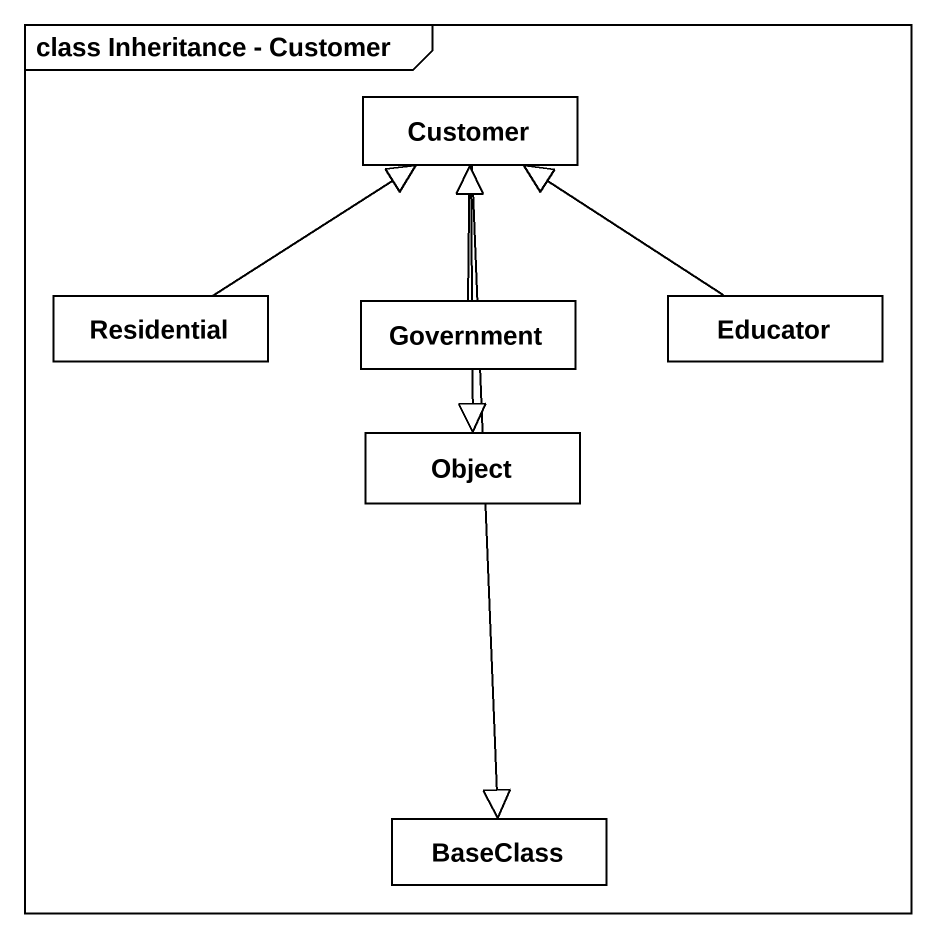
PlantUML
@startuml
mainframe class Inheritance - Customer
hide circle
hide empty members
class Customer
class Residential
class Government
class Educator
class "Object" as Object_
class BaseClass
Customer --|> Object_
Customer --|> BaseClass
Residential -up-|> Customer
Government -up-|> Customer
Educator -up-|> Customer
@enduml
